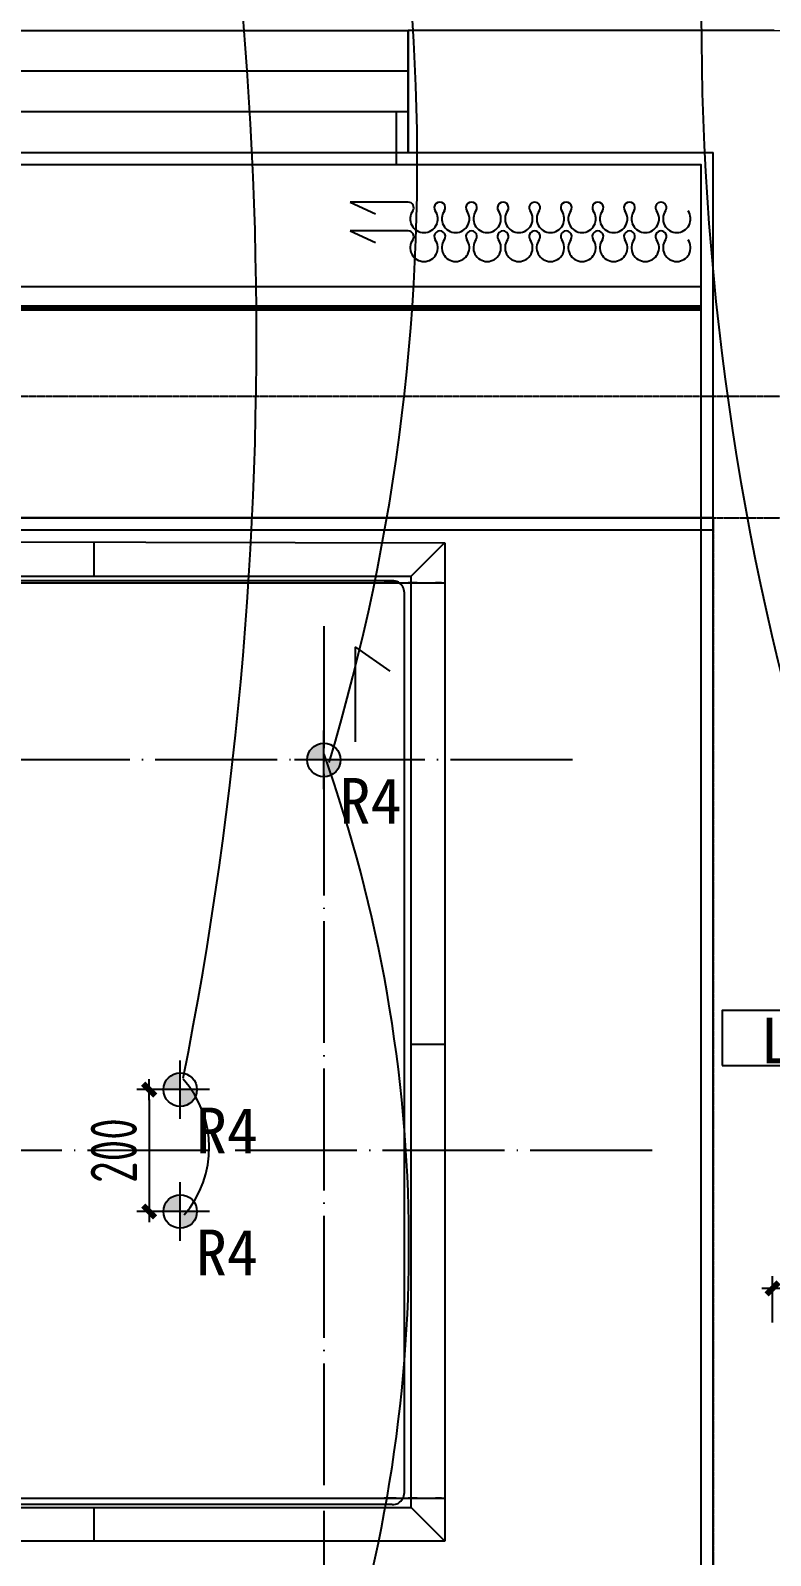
# Model space of a CAD drawing. Extents: x 11992 to 29481, y -6727 to 6811.
# Drawn here: x 16080 to 17294, y 1927 to 4431 of the extents above; entities that cross this region are included whole.
import ezdxf

# ---------------------------------------------------------------- set-up
doc = ezdxf.new("R2010")
doc.units = 0
doc.header["$MEASUREMENT"] = 0
doc.linetypes.add('DASHED', pattern=[19.05, 12.7, -6.35])
doc.linetypes.add('DOTE', pattern=[2.42, 2, -0.2, 0.02, -0.2])
doc.layers.get('0').update_dxf_attribs({"color": 8, "linetype": 'CONTINUOUS'})
doc.layers.get('Defpoints').update_dxf_attribs({"color": 8, "linetype": 'CONTINUOUS'})
for name, color, linetype in [('AD-玻璃幕墙、窗', 8, 'CONTINUOUS'), ('DQ-BEAM-DASH', 8, 'DASHED'), ('DS-DRAPERY', 8, 'CONTINUOUS'), ('FF-FINISH【完成面】', 8, 'CONTINUOUS'), ('RC-FIN', 8, 'CONTINUOUS'), ('WALL', 8, 'CONTINUOUS'), ('zoylight 2射灯', 1, 'CONTINUOUS'), ('zoylight 3编号', 7, 'CONTINUOUS'), ('zoylight 4标注', 9, 'CONTINUOUS'), ('zoylight 5回路', 4, 'CONTINUOUS')]:
    doc.layers.add(name, color=color, linetype=linetype)
doc.layers.add('J-金属幕墙', color=8, linetype='CONTINUOUS', lineweight=13)
doc.layers.add('zoylight 1灯带', color=1, linetype='CONTINUOUS', lineweight=30)
doc.styles.add('CCD-DIM', font='archs.shx', dxfattribs={"width": 0.8})
doc.styles.add('TFB MS 3mm at 1 to 25', font='arial.ttf', dxfattribs={"height": 75})
doc.styles.add('XZC', font='SIMPLEX.SHX', dxfattribs={"width": 0.7, "bigfont": 'hztxt.shx'})
doc.linetypes.add('LED_LINE', pattern='A,12.7,-5.08,["LED",XZC,S=2.54,R=0,X=-2.54,Y=-1.27],-6.35', length=24.13)
doc.dimstyles.new('zoylight_DIM_40', dxfattribs={"dimscale": 40, "dimtxt": 1.9, "dimasz": 0.4, "dimexe": 0.5, "dimexo": 0.5, "dimgap": 0.5, "dimtad": 1, "dimdec": 0, "dimrnd": 5, "dimzin": 12, "dimdsep": 46, "dimtxsty": 'CCD-DIM', "dimblk": 'CCD_Dimension_Tick', "dimcen": 0.125, "dimclrd": 44, "dimclre": 44, "dimclrt": 50, "dimadec": 0, "dimazin": 0, "dimtfac": 1, "dimtdec": 0, "dimtmove": 2, "dimatfit": 3, "dimldrblk": 'CCD_Leader_Dot', "dimfxl": 0, "dimtvp": 1, "dimtolj": 1, "dimtzin": 0, "dimarcsym": 0})

# ---------------------------------------------------------------- blocks, each defined once
blk = doc.blocks.new('$TCHSYS$WIN2D')
for p, q in [((-0.5, 0.5), (0.5, 0.5)), ((-0.5, 0.5), (-0.5, -0.5)), ((0.5, 0.5), (0.5, -0.5)), ((0.5, 0.1667), (-0.5, 0.1667)), ((0.5, -0.1667), (-0.5, -0.1667)), ((-0.5, -0.5), (0.5, -0.5))]:
    blk.add_line(p, q)
blk = doc.blocks.new('DRAPES2')
for p, q in [((0, 0), (82, 37.3)), ((186.3, 0), (0, 0))]:
    blk.add_line(p, q)
at = {"linetype": 'ByBlock', "extrusion": (0, 0, -1)}
for centre, major_axis, start_param, end_param in [((236.9, 53.6), (-31.3, 31.3), 4.8823, 7.06864), ((236.9, 53.6), (-31.3, 31.3), 0.785455, 2.971795), ((338.2, 53.5), (31.3, 31.3), 3.311504, 5.497844), ((338.2, 53.5), (-31.3, 31.3), 0.785455, 2.971795), ((439.4, 53.5), (-31.3, 31.3), 4.8823, 7.06864), ((439.4, 53.5), (-31.3, 31.3), 0.785455, 2.971795), ((540.7, 53.5), (31.3, 31.3), 3.311504, 5.497844), ((540.7, 53.5), (31.3, 31.3), -0.785341, 1.400999), ((641.9, 53.5), (-31.3, 31.3), 4.8823, 7.06864), ((641.9, 53.5), (-31.3, 31.3), 0.785455, 2.971795), ((743.2, 53.5), (31.3, 31.3), 3.311504, 5.497844), ((743.2, 53.5), (-31.3, 31.3), 0.785455, 2.971795), ((844.4, 53.5), (-31.3, 31.3), 4.8823, 7.06864), ((844.4, 53.5), (-31.3, 31.3), 0.785455, 2.971795), ((945.7, 53.5), (31.3, 31.3), 3.311504, 5.497844), ((945.7, 53.5), (31.3, 31.3), -0.785341, 1.400999), ((186.3, 17.8), (-12.6, 12.6), 1.740708, 3.927048), ((287.6, 17.7), (-12.6, 12.6), 1.740708, 6.113388), ((388.8, 17.7), (-12.6, 12.6), 1.740708, 6.113388), ((490.1, 17.7), (12.6, 12.6), 0.169911, 4.542591), ((591.3, 17.7), (12.6, 12.6), 2.356251, 4.542591), ((591.3, 17.7), (-12.6, 12.6), 1.740708, 3.927048), ((692.6, 17.7), (-12.6, 12.6), 1.740708, 6.113388), ((793.8, 17.7), (-12.6, 12.6), 1.740708, 6.113388), ((895.1, 17.7), (12.6, 12.6), 0.169911, 4.542591), ((996.3, 17.7), (12.6, 12.6), 2.356251, 4.542591)]:
    blk.add_ellipse(centre, major_axis=major_axis, ratio=1, start_param=start_param, end_param=end_param, dxfattribs=at)
at = {"extrusion": (0, 0, -1)}
for centre, major_axis, start_param, end_param in [((1046.7, 53.5), (-31.3, 31.3), 4.8823, 7.06864), ((1046.7, 53.5), (-31.3, 31.3), 0.785455, 2.971795), ((996.1, 17.7), (-12.6, 12.6), 1.740708, 3.927048)]:
    blk.add_ellipse(centre, major_axis=major_axis, ratio=1, start_param=start_param, end_param=end_param, dxfattribs=at)
blk = doc.blocks.new('20170817.13012539')
for p, q in [((-62.6, 486), (-62.6, 605.2)), ((-62.6, 605.2), (-38.7, 552.8))]:
    blk.add_line(p, q)
at = {"linetype": 'ByBlock', "extrusion": (0, 0, -1)}
for centre, major_axis, start_param, end_param in [((-51.2, 486), (8.03, 8.03), 1.740708, 3.927048), ((-28.3, 453.6), (20, 20), 4.8823, 7.06864), ((-28.3, 453.6), (20, 20), 0.785455, 2.971795), ((-51.2, 421.2), (8.03, 8.03), 1.740708, 6.113388), ((-28.3, 388.8), (20, -20), 3.311504, 5.497844), ((-28.3, 388.8), (20, 20), 0.785455, 2.971795), ((-51.2, 356.4), (8.03, 8.03), 1.740708, 6.113388), ((-28.3, 324), (20, 20), 4.8823, 7.06864), ((-28.3, 324), (20, 20), 0.785455, 2.971795), ((-51.2, 291.6), (8.03, -8.03), 0.169911, 4.542591), ((-28.3, 259.2), (20, -20), 3.311504, 5.497844), ((-28.3, 259.2), (20, -20), -0.785341, 1.400999), ((-51.2, 226.8), (8.03, -8.03), 2.356251, 4.542591), ((-51.2, 226.8), (8.03, 8.03), 1.740708, 3.927048), ((-28.3, 194.4), (20, 20), 4.8823, 7.06864), ((-28.3, 194.4), (20, 20), 0.785455, 2.971795), ((-51.2, 162), (8.03, 8.03), 1.740708, 6.113388), ((-28.3, 129.6), (20, -20), 3.311504, 5.497844), ((-28.3, 129.6), (20, 20), 0.785455, 2.971795), ((-51.2, 97.2), (8.03, 8.03), 1.740708, 6.113388), ((-28.3, 64.8), (20, 20), 4.8823, 7.06864), ((-28.3, 64.8), (20, 20), 0.785455, 2.971795), ((-51.2, 32.4), (8.03, -8.03), 0.169911, 4.542591), ((-28.3, 0), (20, -20), 3.311504, 5.497844), ((-51.2, -32.4), (8.03, -8.03), 2.356251, 4.542591), ((-28.3, 0), (20, -20), -0.785341, 1.400999)]:
    blk.add_ellipse(centre, major_axis=major_axis, ratio=1, start_param=start_param, end_param=end_param, dxfattribs=at)
at = {"extrusion": (0, 0, -1)}
for centre, major_axis, start_param, end_param in [((-51.2, -32.2), (8.03, 8.03), 1.740708, 3.927048), ((-28.3, -64.6), (20, 20), 4.8823, 7.06864), ((-28.3, -64.6), (20, 20), 0.785455, 2.971795)]:
    blk.add_ellipse(centre, major_axis=major_axis, ratio=1, start_param=start_param, end_param=end_param, dxfattribs=at)
blk = doc.blocks.new('MB-B')
at = {"layer": 'DQ-BEAM-DASH', "ltscale": 0.01}
for p, q in [((-15700, 8200), (-11400, 8200)), ((-15700, 8000), (-11400, 8000)), ((-12900, 8000), (-12900, 5000))]:
    blk.add_line(p, q, dxfattribs=at)
blk = doc.blocks.new('CCD_Dimension_Tick')
at = {"color": 0, "linetype": 'ByBlock'}
for p, q in [((-1.09, 0), (0, 0)), ((0, 0), (1.09, 0))]:
    blk.add_line(p, q, dxfattribs=at)
at = {"color": 0, "linetype": 'Continuous', "const_width": 0.608}
blk.add_lwpolyline([(-0.61, -0.61), (0.61, 0.61)], dxfattribs=at)
blk = doc.blocks.new('*D89')
at = {"layer": 'Defpoints', "color": 0, "linetype": 'Continuous'}
for p in [(17297, 2365.5), (17297, 2289.6, -312), (18199.8, 2289.6, -312)]:
    blk.add_point(p, dxfattribs=at)
at = {"layer": 'zoylight 4标注', "color": 44, "linetype": 'Continuous', "lineweight": -2}
blk.add_line((17297, 2309.6), (17297, 2385.5), dxfattribs=at)
at = {"layer": 'zoylight 4标注', "color": 44, "lineweight": -2}
for p, q in [((18199.8, 2309.6), (18199.8, 2385.5)), ((18183.8, 2365.5), (17313, 2365.5))]:
    blk.add_line(p, q, dxfattribs=at)
at = {"layer": 'zoylight 4标注', "color": 44, "linetype": 'Continuous', "lineweight": -2, "xscale": 16, "yscale": 16, "zscale": 16, "rotation": 180}
blk.add_blockref('CCD_Dimension_Tick', (17297, 2365.5), dxfattribs=at)
at = {"layer": 'zoylight 4标注', "color": 44, "linetype": 'Continuous', "lineweight": -2, "xscale": 16, "yscale": 16, "zscale": 16}
blk.add_blockref('CCD_Dimension_Tick', (18199.8, 2365.5), dxfattribs=at)
at = {"layer": 'zoylight 4标注', "color": 50, "linetype": 'Continuous', "insert": (17748.4, 2423.5), "char_height": 76, "attachment_point": 5, "style": 'CCD-DIM'}
blk.add_mtext('\\A1;905', dxfattribs=at)
blk = doc.blocks.new('CCD_Leader_Dot')
at = {"color": 0, "linetype": 'ByBlock'}
blk.add_line((-5, 0), (-10, 0), dxfattribs=at)
at = {"color": 0, "linetype": 'ByBlock', "const_width": 5}
blk.add_lwpolyline([(-2.5, 0, 1), (2.5, 0, 1)], format="xyb", close=True, dxfattribs=at)
blk = doc.blocks.new('嵌入式射灯55')
at = {"layer": 'zoylight 2射灯'}
h = blk.add_hatch(color=256, dxfattribs=at)
h.dxf.hatch_style = 1
h.paths.add_polyline_path([(0, 0), (0, 27.5, 0.41421356), (-27.5, 0)])
h.paths.add_polyline_path([(0, -27.5, 0.41421356), (27.5, 0), (0, 0)])
for p, q in [((0, -48.125), (0, 48.125)), ((48.125, 0), (-48.125, 0))]:
    blk.add_line(p, q, dxfattribs=at)
blk.add_circle((0, 0), 27.5, dxfattribs=at)
blk = doc.blocks.new('*D94')
at = {"layer": 'Defpoints', "color": 0}
for p in [(16325.6, 2691.7), (16274.7, 2491.7), (16325.6, 2491.7)]:
    blk.add_point(p, dxfattribs=at)
at = {"layer": 'zoylight 4标注', "color": 44, "lineweight": -2}
for p, q in [((16305.6, 2691.7), (16254.7, 2691.7)), ((16274.7, 2675.7), (16274.7, 2507.7)), ((16305.6, 2491.7), (16254.7, 2491.7))]:
    blk.add_line(p, q, dxfattribs=at)
at = {"layer": 'zoylight 4标注', "color": 44, "lineweight": -2, "xscale": 16, "yscale": 16, "zscale": 16}
for p, rotation in [((16274.7, 2691.7), 90), ((16274.7, 2491.7), 270)]:
    blk.add_blockref('CCD_Dimension_Tick', p, dxfattribs=dict(at, rotation=rotation))
at = {"layer": 'zoylight 4标注', "color": 50, "insert": (16216.7, 2591.7), "char_height": 76, "attachment_point": 5, "rotation": 90, "style": 'CCD-DIM'}
blk.add_mtext('\\A1;200', dxfattribs=at)
blk = doc.blocks.new('dfddd')
for p, q in [((0, 90.5), (0, 0)), ((0, 45.2), (380.2, 45.2))]:
    blk.add_line(p, q)
blk.add_lwpolyline([(-233.3, 0), (380.2, 0), (380.2, 90.5), (-233.3, 90.5)], close=True)

msp = doc.modelspace()

# ---------------------------------------------------------------- linework, layer by layer
for p, q in [((17199.6, 3630.6, -40.4), (14399.6, 3630.6, -40.4)), ((14399.6, 3630.6, 379.6), (17199.6, 3630.6, 379.6)), ((14399.6, 3630.6, -2440.4), (17199.6, 3630.6, -2440.4)), ((14399.6, 3630.6, -1960.4), (17199.6, 3630.6, -1960.4)), ((17199.6, 3630.6, -2490.4), (14399.6, 3630.6, -2490.4)), ((17199.6, 3630.6, -40.4), (17199.6, 3630.6, 379.6)), ((17199.6, 630.6, -2440.4), (17199.6, 3630.6, -2440.4)), ((17199.6, 3630.6, -1960.4), (17199.6, 3610.6, -1960.4)), ((17199.6, 3630.6, -2490.4), (17199.6, 3630.6, -1960.4)), ((14399.6, 3610.6, -1960.4), (17199.6, 3610.6, -1960.4)), ((14399.6, 3610.6, -1940.4), (17199.6, 3610.6, -1940.4)), ((17199.6, 3610.6, -1940.4), (17199.6, 3610.6, -1960.4)), ((14621.5, 3593.8, -2140.4), (16759.4, 3589.6, -2140.4)), ((16184.5, 3534.6, -2140.4), (16184.5, 3590.9, -2140.4)), ((16704.4, 3534.8, -2140.4), (16759.4, 3589.8, -2140.4)), ((16759.4, 3589.6, -2140.4), (16759.4, 1950.6, -2140.4)), ((14705, 3534.6, -2140.4), (16704.4, 3534.8, -2140.4)), ((16704.6, 2005.5, -2140.4), (16704.4, 3534.8, -2140.4)), ((14449.8, 3523.5, -2260.3), (16699.2, 3523.5, -2260.3)), ((14562.1, 3523.5, -2140.3), (16693.8, 3523.5, -2140.3)), ((14663.6, 3523.5, -2171.5), (16660, 3523.5, -2171.5)), ((16675.8, 3527.1, -2140.4), (14705, 3527.1, -2140.4)), ((14768.1, 3523.5, -1959.6), (16660, 3523.5, -1959.6)), ((16662.7, 3523.5, -1959.8), (16660, 3523.5, -1959.6)), ((16660, 3523.5, -2171.5), (16662.7, 3523.5, -2171.3)), ((16665.3, 3523.5, -1960.3), (16662.7, 3523.5, -1959.8)), ((16662.7, 3523.5, -2171.3), (16665.3, 3523.5, -2170.8)), ((16667.8, 3523.5, -1961.2), (16665.3, 3523.5, -1960.3)), ((16665.3, 3523.5, -2170.8), (16667.8, 3523.5, -2169.9)), ((16670.1, 3523.5, -1962.3), (16667.8, 3523.5, -1961.2)), ((16667.8, 3523.5, -2169.9), (16670.1, 3523.5, -2168.7)), ((16672.2, 3523.5, -1963.8), (16670.1, 3523.5, -1962.3)), ((16670.1, 3523.5, -2168.7), (16672.2, 3523.5, -2167.3)), ((16674.1, 3523.5, -1965.5), (16672.2, 3523.5, -1963.8)), ((16672.2, 3523.5, -2167.3), (16674.1, 3523.5, -2165.6)), ((16676, 3527.1, -2140.4), (16673.3, 3527.3, -2140.4)), ((16675.8, 3523.5, -1967.4), (16674.1, 3523.5, -1965.5)), ((16674.1, 3523.5, -2165.6), (16675.8, 3523.5, -2163.7)), ((16677.3, 3523.5, -1969.5), (16675.8, 3523.5, -1967.4)), ((16675.8, 3523.5, -2163.7), (16677.2, 3523.5, -2161.6)), ((16678.6, 3526.6, -2140.4), (16676, 3527.1, -2140.4)), ((16677.2, 3523.5, -2161.6), (16678.4, 3523.5, -2159.3)), ((16678.4, 3523.5, -1971.8), (16677.3, 3523.5, -1969.5)), ((16679.3, 3523.5, -1974.3), (16678.4, 3523.5, -1971.8)), ((16678.4, 3523.5, -2159.3), (16679.3, 3523.5, -2156.8)), ((16681, 3525.7, -2140.4), (16678.6, 3526.6, -2140.4)), ((16679.8, 3523.5, -1976.9), (16679.3, 3523.5, -1974.3)), ((16679.3, 3523.5, -2156.8), (16679.8, 3523.5, -2154.2)), ((16680, 3523.5, -1979.6), (16679.8, 3523.5, -1976.9)), ((16679.8, 3523.5, -2154.2), (16680, 3523.5, -2151.5)), ((16680, 3523.5, -2140.3), (16680, 3523.5, -1979.6)), ((16680, 3523.5, -2151.5), (16680, 3523.5, -2141.4)), ((16680, 3523.5, -2116), (16680, 3523.5, -1979.6)), ((16683.4, 3524.6, -2140.4), (16681, 3525.7, -2140.4)), ((16685.5, 3523.1, -2140.4), (16683.4, 3524.6, -2140.4)), ((16687.4, 3521.4, -2140.4), (16685.5, 3523.1, -2140.4)), ((16689.1, 3519.5, -2140.4), (16687.4, 3521.4, -2140.4)), ((16690.5, 3517.4, -2140.4), (16689.1, 3519.5, -2140.4)), ((16691.7, 3515.1, -2140.4), (16690.5, 3517.4, -2140.4)), ((16692.5, 3512.6, -2140.4), (16691.7, 3515.1, -2140.4)), ((16693.1, 3510, -2140.4), (16692.5, 3512.6, -2140.4)), ((16693.3, 3507.3, -2140.4), (16693.1, 3510, -2140.4)), ((16693.3, 2667.2, -2140.4), (16693.3, 3507.3, -2140.4)), ((16693.8, 3523.5, -2140.3), (16744.2, 3523.5, -2140.3)), ((16699.4, 3523.5, -2198), (16699.2, 3523.5, -2200)), ((16699.2, 3523.5, -2437.3), (16699.2, 3523.5, -2437.3)), ((16699.2, 3523.5, -2437.3), (16699.2, 3523.5, -2437.3)), ((16699.2, 3523.5, -2437.3), (16699.2, 3523.5, -2437.3)), ((16699.2, 3523.5, -2437.3), (16699.2, 3523.5, -2437.3)), ((16699.2, 3523.5, -2437.3), (16699.2, 3523.5, -2437.3)), ((16699.2, 3523.5, -2437.3), (16699.2, 3523.5, -2437.3)), ((16699.2, 3523.5, -2437.3), (16699.2, 3523.5, -2437.3)), ((16699.2, 3523.5, -2437.3), (16699.2, 3523.5, -2437.3)), ((16699.2, 3523.5, -2437.3), (16699.2, 3523.5, -2437.3)), ((16699.2, 3523.5, -2437.3), (16699.2, 3523.5, -2437.3)), ((16699.2, 3523.5, -2437.3), (16699.2, 3523.5, -2437.3)), ((16699.2, 3523.5, -2437.3), (16699.2, 3523.5, -2437.3)), ((16699.2, 3523.5, -2439.9), (16699.2, 3523.5, -2439.9)), ((16699.2, 3523.5, -2439.9), (16699.2, 3523.5, -2439.9)), ((16699.2, 3523.5, -2439.9), (16699.2, 3523.5, -2439.9)), ((16699.2, 3523.5, -2439.9), (16699.2, 3523.5, -2439.9)), ((16699.2, 3523.5, -2439.9), (16699.2, 3523.5, -2439.9)), ((16699.2, 3523.5, -2439.9), (16699.2, 3523.5, -2439.9)), ((16699.2, 3523.5, -2439.9), (16699.2, 3523.5, -2439.9)), ((16699.2, 3523.5, -2439.9), (16699.2, 3523.5, -2439.9)), ((16699.2, 3523.5, -2439.9), (16699.2, 3523.5, -2439.9)), ((16699.2, 3523.5, -2439.9), (16699.2, 3523.5, -2439.9)), ((16699.2, 3523.5, -2439.9), (16699.2, 3523.5, -2439.9)), ((16699.2, 3523.5, -2439.9), (16699.2, 3523.5, -2439.9)), ((16699.2, 3523.5, -2436.7), (16699.2, 3523.5, -2436.8)), ((16699.2, 3523.5, -2436.8), (16699.2, 3523.5, -2436.8)), ((16699.2, 3523.5, -2436.8), (16699.2, 3523.5, -2436.8)), ((16699.2, 3523.5, -2436.8), (16699.3, 3523.5, -2436.8)), ((16699.3, 3523.5, -2437.2), (16699.2, 3523.5, -2437.2)), ((16699.2, 3523.5, -2437.2), (16699.2, 3523.5, -2437.2)), ((16699.2, 3523.5, -2437.2), (16699.2, 3523.5, -2437.3)), ((16699.2, 3523.5, -2439.9), (16699.2, 3523.5, -2440)), ((16699.2, 3523.5, -2440), (16699.2, 3523.5, -2440)), ((16699.2, 3523.5, -2440), (16699.3, 3523.5, -2440)), ((16699.2, 3523.5, -2200), (16699.2, 3523.5, -2439.9)), ((16699.2, 3523.5, -2439.9), (16759.2, 3523.5, -2440.1)), ((16699.2, 3523.5, -2439.9), (16699.2, 3523.5, -2437.3)), ((16699.2, 3523.5, -2265.6), (16759.4, 3523.5, -2265.6)), ((16699.3, 3523.5, -2436.8), (16699.3, 3523.5, -2436.9)), ((16699.3, 3523.5, -2436.9), (16699.3, 3523.5, -2436.9)), ((16699.3, 3523.5, -2436.9), (16699.3, 3523.5, -2436.9)), ((16699.3, 3523.5, -2436.9), (16699.3, 3523.5, -2436.9)), ((16699.3, 3523.5, -2436.9), (16699.4, 3523.5, -2436.9)), ((16699.4, 3523.5, -2437.1), (16699.3, 3523.5, -2437.1)), ((16699.3, 3523.5, -2437.1), (16699.3, 3523.5, -2437.1)), ((16699.3, 3523.5, -2437.1), (16699.3, 3523.5, -2437.1)), ((16699.3, 3523.5, -2437.1), (16699.3, 3523.5, -2437.2)), ((16699.3, 3523.5, -2437.2), (16699.3, 3523.5, -2437.2)), ((16699.3, 3523.5, -2437.2), (16699.3, 3523.5, -2437.2)), ((16699.3, 3523.5, -2437.2), (16699.3, 3523.5, -2437.2)), ((16699.3, 3523.5, -2440), (16699.3, 3523.5, -2440)), ((16699.3, 3523.5, -2440), (16699.3, 3523.5, -2440)), ((16699.3, 3523.5, -2440), (16699.3, 3523.5, -2440)), ((16699.3, 3523.5, -2440), (16699.3, 3523.5, -2440.1)), ((16699.3, 3523.5, -2440.1), (16699.3, 3523.5, -2440.1)), ((16699.3, 3523.5, -2440.1), (16699.3, 3523.5, -2440.1)), ((16699.3, 3523.5, -2440.1), (16699.4, 3523.5, -2440.1)), ((16699.8, 3523.5, -2196), (16699.4, 3523.5, -2198)), ((16699.4, 3523.5, -2437.1), (16699.4, 3523.5, -2437.1)), ((16699.4, 3523.5, -2437.1), (16699.4, 3523.5, -2437.1)), ((16699.4, 3523.5, -2437.1), (16699.4, 3523.5, -2437.1)), ((16699.4, 3523.5, -2437.1), (16699.4, 3523.5, -2437.1)), ((16699.4, 3523.5, -2437.1), (16699.4, 3523.5, -2437.1)), ((16699.4, 3523.5, -2437.1), (16699.4, 3523.5, -2437.1)), ((16699.4, 3523.5, -2437.1), (16699.4, 3523.5, -2437.1)), ((16699.4, 3523.5, -2437.1), (16699.4, 3523.5, -2437.1)), ((16699.4, 3523.5, -2437.1), (16699.4, 3523.5, -2437.1)), ((16699.4, 3523.5, -2437.1), (16699.4, 3523.5, -2437.1)), ((16699.4, 3523.5, -2437.1), (16699.4, 3523.5, -2437.1)), ((16699.4, 3523.5, -2437.1), (16699.4, 3523.5, -2437.1)), ((16699.4, 3523.5, -2440.1), (16699.4, 3523.5, -2440.1)), ((16699.4, 3523.5, -2440.1), (16699.4, 3523.5, -2440.1)), ((16699.4, 3523.5, -2440.1), (16699.4, 3523.5, -2440.1)), ((16699.4, 3523.5, -2440.1), (16699.4, 3523.5, -2440.1)), ((16699.4, 3523.5, -2440.1), (16699.4, 3523.5, -2440.1)), ((16699.4, 3523.5, -2440.1), (16699.4, 3523.5, -2440.1)), ((16699.4, 3523.5, -2440.1), (16699.4, 3523.5, -2440.1)), ((16699.4, 3523.5, -2440.1), (16699.4, 3523.5, -2440.1)), ((16699.4, 3523.5, -2440.1), (16699.4, 3523.5, -2440.1)), ((16699.4, 3523.5, -2440.1), (16699.4, 3523.5, -2440.1)), ((16699.4, 3523.5, -2440.1), (16699.4, 3523.5, -2440.1)), ((16699.4, 3523.5, -2440.1), (16699.4, 3523.5, -2440.1)), ((16699.4, 3523.5, -2436.9), (16699.4, 3523.5, -2436.9)), ((16699.4, 3523.5, -2436.9), (16699.4, 3523.5, -2436.9)), ((16699.4, 3523.5, -2436.9), (16699.4, 3523.5, -2436.9)), ((16699.4, 3523.5, -2437.1), (16699.4, 3523.5, -2437.1)), ((16699.4, 3523.5, -2437.1), (16699.4, 3523.5, -2437.1)), ((16699.4, 3523.5, -2440.1), (16699.4, 3523.5, -2440.1)), ((16699.4, 3523.5, -2440.1), (16699.4, 3523.5, -2440.1)), ((16699.4, 3523.5, -2436.9), (16759.2, 3523.5, -2436.9)), ((16699.4, 3523.5, -2437.1), (16755.5, 3523.5, -2437.1)), ((16700.4, 3523.5, -2194.2), (16699.8, 3523.5, -2196)), ((16701.3, 3523.5, -2192.5), (16700.4, 3523.5, -2194.2)), ((16702.4, 3523.5, -2190.9), (16701.3, 3523.5, -2192.5)), ((16703.6, 3523.5, -2189.4), (16702.4, 3523.5, -2190.9)), ((16705.1, 3523.5, -2188.2), (16703.6, 3523.5, -2189.4)), ((16706.7, 3523.5, -2187.1), (16705.1, 3523.5, -2188.2)), ((16708.4, 3523.5, -2186.2), (16706.7, 3523.5, -2187.1)), ((16710.2, 3523.5, -2185.6), (16708.4, 3523.5, -2186.2)), ((16712.2, 3523.5, -2185.2), (16710.2, 3523.5, -2185.6)), ((16714.2, 3523.5, -2185), (16712.2, 3523.5, -2185.2)), ((16714.2, 3523.5, -2185), (16759.2, 3523.5, -2185)), ((16714.2, 3523.5, -2185), (16755.6, 3523.5, -2185)), ((16740.6, 3523.5, -2440.1), (16755.5, 3523.5, -2440.1)), ((16745.6, 3523.5, -2140.4), (16744.2, 3523.5, -2140.3)), ((16746.9, 3523.5, -2140.7), (16745.6, 3523.5, -2140.4)), ((16748.1, 3523.5, -2141.1), (16746.9, 3523.5, -2140.7)), ((16749.2, 3523.5, -2141.7), (16748.1, 3523.5, -2141.1)), ((16750.3, 3523.5, -2142.4), (16749.2, 3523.5, -2141.7)), ((16751.3, 3523.5, -2143.3), (16750.3, 3523.5, -2142.4)), ((16752.1, 3523.5, -2144.2), (16751.3, 3523.5, -2143.3)), ((16752.8, 3523.5, -2145.3), (16752.1, 3523.5, -2144.2)), ((16753.4, 3523.5, -2146.4), (16752.8, 3523.5, -2145.3)), ((16753.8, 3523.5, -2147.7), (16753.4, 3523.5, -2146.4)), ((16754.1, 3523.5, -2149), (16753.8, 3523.5, -2147.7)), ((16754.2, 3523.5, -2150.3), (16754.1, 3523.5, -2149)), ((16754.2, 3523.5, -2150.3), (16754.2, 3523.5, -2185)), ((16755.5, 3523.5, -2440.1), (16759.2, 3523.5, -2440.1)), ((16755.5, 3523.5, -2437.1), (16759.2, 3523.5, -2437.1)), ((16759.3, 3523.5, -2437.1), (16759.2, 3523.5, -2437.1)), ((16759.2, 3523.5, -2440.1), (16759.3, 3523.5, -2440.1)), ((16759.2, 3523.5, -2436.9), (16759.3, 3523.5, -2436.9)), ((16759.3, 3523.5, -2185), (16759.2, 3523.5, -2185)), ((16759.2, 3523.5, -2440.1), (16759.4, 3523.5, -2185.2)), ((16759.4, 3523.5, -2437.1), (16759.3, 3523.5, -2437.1)), ((16759.3, 3523.5, -2437.1), (16759.3, 3523.5, -2437.1)), ((16759.3, 3523.5, -2437.1), (16759.3, 3523.5, -2437.1)), ((16759.3, 3523.5, -2437.1), (16759.3, 3523.5, -2437.1)), ((16759.3, 3523.5, -2440.1), (16759.3, 3523.5, -2440.1)), ((16759.3, 3523.5, -2440.1), (16759.3, 3523.5, -2440.1)), ((16759.3, 3523.5, -2440.1), (16759.3, 3523.5, -2440.1)), ((16759.3, 3523.5, -2440.1), (16759.4, 3523.5, -2440.1)), ((16759.3, 3523.5, -2436.9), (16759.3, 3523.5, -2436.9)), ((16759.3, 3523.5, -2436.9), (16759.3, 3523.5, -2436.9)), ((16759.3, 3523.5, -2436.9), (16759.3, 3523.5, -2436.9)), ((16759.3, 3523.5, -2436.9), (16759.4, 3523.5, -2436.9)), ((16759.4, 3523.5, -2185.1), (16759.3, 3523.5, -2185.1)), ((16759.3, 3523.5, -2185.1), (16759.3, 3523.5, -2185)), ((16759.3, 3523.5, -2185), (16759.3, 3523.5, -2185)), ((16759.3, 3523.5, -2185), (16759.3, 3523.5, -2185)), ((16759.4, 3523.5, -2437.3), (16759.4, 3523.5, -2437.3)), ((16759.4, 3523.5, -2437.3), (16759.4, 3523.5, -2437.2)), ((16759.4, 3523.5, -2437.2), (16759.4, 3523.5, -2437.2)), ((16759.4, 3523.5, -2437.2), (16759.4, 3523.5, -2437.2)), ((16759.4, 3523.5, -2437.2), (16759.4, 3523.5, -2437.2)), ((16759.4, 3523.5, -2437.2), (16759.4, 3523.5, -2437.2)), ((16759.4, 3523.5, -2437.2), (16759.4, 3523.5, -2437.1)), ((16759.4, 3523.5, -2440.1), (16759.4, 3523.5, -2440)), ((16759.4, 3523.5, -2440), (16759.4, 3523.5, -2440)), ((16759.4, 3523.5, -2440), (16759.4, 3523.5, -2440)), ((16759.4, 3523.5, -2440), (16759.4, 3523.5, -2440)), ((16759.4, 3523.5, -2440), (16759.4, 3523.5, -2439.9)), ((16759.4, 3523.5, -2439.9), (16759.4, 3523.5, -2439.9)), ((16759.4, 3523.5, -2439.9), (16759.4, 3523.5, -2439.9)), ((16759.4, 3523.5, -2436.9), (16759.4, 3523.5, -2436.9)), ((16759.4, 3523.5, -2436.9), (16759.4, 3523.5, -2436.9)), ((16759.4, 3523.5, -2436.9), (16759.4, 3523.5, -2436.8)), ((16759.4, 3523.5, -2436.8), (16759.4, 3523.5, -2436.8)), ((16759.4, 3523.5, -2436.8), (16759.4, 3523.5, -2436.8)), ((16759.4, 3523.5, -2436.8), (16759.4, 3523.5, -2436.8)), ((16759.4, 3523.5, -2436.8), (16759.4, 3523.5, -2436.7)), ((16759.4, 3523.5, -2185.2), (16759.4, 3523.5, -2185.2)), ((16759.4, 3523.5, -2185.2), (16759.4, 3523.5, -2185.2)), ((16759.4, 3523.5, -2185.2), (16759.4, 3523.5, -2185.2)), ((16759.4, 3523.5, -2185.2), (16759.4, 3523.5, -2185.1)), ((16759.4, 3523.5, -2185.1), (16759.4, 3523.5, -2185.1)), ((16759.4, 3523.5, -2185.1), (16759.4, 3523.5, -2185.1)), ((16759.4, 3523.5, -2185.1), (16759.4, 3523.5, -2185.1)), ((16759.4, 3523.5, -2439.9), (16759.4, 3523.5, -2437.3)), ((16759.4, 3523.5, -2185.2), (16759.4, 3523.5, -2440.3)), ((16693.3, 2030.4, -2140.4), (16693.3, 2767.2, -2140.4)), ((16759.4, 2765.9, -2140.4), (16704.4, 2765.9, -2140.4)), ((16693.1, 2027.7, -2140.4), (16693.3, 2030.4, -2140.4)), ((14449.8, 2020.8, -2260.3), (16699.2, 2020.8, -2260.3)), ((14562.1, 2020.8, -2140.3), (16693.8, 2020.8, -2140.3)), ((14663.6, 2020.8, -2171.5), (16660, 2020.8, -2171.5)), ((16673.3, 2010.4, -2140.4), (14705, 2010.4, -2140.4)), ((14705, 2005.5, -2140.4), (16704.6, 2005.5, -2140.4)), ((14768.1, 2020.8, -1959.6), (16660, 2020.8, -1959.6)), ((16184.5, 1950.5, -2140.4), (16184.5, 2005.5, -2140.4)), ((16662.7, 2020.8, -1959.8), (16660, 2020.8, -1959.6)), ((16660, 2020.8, -2171.5), (16662.7, 2020.8, -2171.3)), ((16665.3, 2020.8, -1960.3), (16662.7, 2020.8, -1959.8)), ((16662.7, 2020.8, -2171.3), (16665.3, 2020.8, -2170.8)), ((16667.8, 2020.8, -1961.2), (16665.3, 2020.8, -1960.3)), ((16665.3, 2020.8, -2170.8), (16667.8, 2020.8, -2169.9)), ((16670.1, 2020.8, -1962.3), (16667.8, 2020.8, -1961.2)), ((16667.8, 2020.8, -2169.9), (16670.1, 2020.8, -2168.7)), ((16672.2, 2020.8, -1963.8), (16670.1, 2020.8, -1962.3)), ((16670.1, 2020.8, -2168.7), (16672.2, 2020.8, -2167.3)), ((16674.1, 2020.8, -1965.5), (16672.2, 2020.8, -1963.8)), ((16672.2, 2020.8, -2167.3), (16674.1, 2020.8, -2165.6)), ((16673.3, 2010.4, -2140.4), (16676, 2010.6, -2140.4)), ((16675.8, 2020.8, -1967.4), (16674.1, 2020.8, -1965.5)), ((16674.1, 2020.8, -2165.6), (16675.8, 2020.8, -2163.7)), ((16677.3, 2020.8, -1969.5), (16675.8, 2020.8, -1967.4)), ((16675.8, 2020.8, -2163.7), (16677.2, 2020.8, -2161.6)), ((16676, 2010.6, -2140.4), (16678.6, 2011.1, -2140.4)), ((16677.2, 2020.8, -2161.6), (16678.4, 2020.8, -2159.3)), ((16678.4, 2020.8, -1971.8), (16677.3, 2020.8, -1969.5)), ((16679.3, 2020.8, -1974.3), (16678.4, 2020.8, -1971.8)), ((16678.4, 2020.8, -2159.3), (16679.3, 2020.8, -2156.8)), ((16678.6, 2011.1, -2140.4), (16681, 2012, -2140.4)), ((16679.8, 2020.8, -1976.9), (16679.3, 2020.8, -1974.3)), ((16679.3, 2020.8, -2156.8), (16679.8, 2020.8, -2154.2)), ((16680, 2020.8, -1979.6), (16679.8, 2020.8, -1976.9)), ((16679.8, 2020.8, -2154.2), (16680, 2020.8, -2151.5)), ((16680, 2020.8, -2140.3), (16680, 2020.8, -1979.6)), ((16680, 2020.8, -2151.5), (16680, 2020.8, -2141.4)), ((16680, 2020.8, -2116), (16680, 2020.8, -1979.6)), ((16681, 2012, -2140.4), (16683.4, 2013.1, -2140.4)), ((16683.4, 2013.1, -2140.4), (16685.5, 2014.6, -2140.4)), ((16685.5, 2014.6, -2140.4), (16687.4, 2016.3, -2140.4)), ((16687.4, 2016.3, -2140.4), (16689.1, 2018.2, -2140.4)), ((16689.1, 2018.2, -2140.4), (16690.5, 2020.3, -2140.4)), ((16690.5, 2020.3, -2140.4), (16691.7, 2022.6, -2140.4)), ((16691.7, 2022.6, -2140.4), (16692.5, 2025.1, -2140.4)), ((16692.5, 2025.1, -2140.4), (16693.1, 2027.7, -2140.4)), ((16693.8, 2020.8, -2140.3), (16744.2, 2020.8, -2140.3)), ((16699.4, 2020.8, -2198), (16699.2, 2020.8, -2200)), ((16699.2, 2020.8, -2437.3), (16699.2, 2020.8, -2437.3)), ((16699.2, 2020.8, -2437.3), (16699.2, 2020.8, -2437.3)), ((16699.2, 2020.8, -2437.3), (16699.2, 2020.8, -2437.3)), ((16699.2, 2020.8, -2437.3), (16699.2, 2020.8, -2437.3)), ((16699.2, 2020.8, -2437.3), (16699.2, 2020.8, -2437.3)), ((16699.2, 2020.8, -2437.3), (16699.2, 2020.8, -2437.3)), ((16699.2, 2020.8, -2437.3), (16699.2, 2020.8, -2437.3)), ((16699.2, 2020.8, -2437.3), (16699.2, 2020.8, -2437.3)), ((16699.2, 2020.8, -2437.3), (16699.2, 2020.8, -2437.3)), ((16699.2, 2020.8, -2437.3), (16699.2, 2020.8, -2437.3)), ((16699.2, 2020.8, -2437.3), (16699.2, 2020.8, -2437.3)), ((16699.2, 2020.8, -2437.3), (16699.2, 2020.8, -2437.3)), ((16699.2, 2020.8, -2439.9), (16699.2, 2020.8, -2439.9)), ((16699.2, 2020.8, -2439.9), (16699.2, 2020.8, -2439.9)), ((16699.2, 2020.8, -2439.9), (16699.2, 2020.8, -2439.9)), ((16699.2, 2020.8, -2439.9), (16699.2, 2020.8, -2439.9)), ((16699.2, 2020.8, -2439.9), (16699.2, 2020.8, -2439.9)), ((16699.2, 2020.8, -2439.9), (16699.2, 2020.8, -2439.9)), ((16699.2, 2020.8, -2439.9), (16699.2, 2020.8, -2439.9)), ((16699.2, 2020.8, -2439.9), (16699.2, 2020.8, -2439.9)), ((16699.2, 2020.8, -2439.9), (16699.2, 2020.8, -2439.9)), ((16699.2, 2020.8, -2439.9), (16699.2, 2020.8, -2439.9)), ((16699.2, 2020.8, -2439.9), (16699.2, 2020.8, -2439.9)), ((16699.2, 2020.8, -2439.9), (16699.2, 2020.8, -2439.9)), ((16699.2, 2020.8, -2436.7), (16699.2, 2020.8, -2436.8)), ((16699.2, 2020.8, -2436.8), (16699.2, 2020.8, -2436.8)), ((16699.2, 2020.8, -2436.8), (16699.2, 2020.8, -2436.8)), ((16699.2, 2020.8, -2436.8), (16699.3, 2020.8, -2436.8)), ((16699.3, 2020.8, -2437.2), (16699.2, 2020.8, -2437.2)), ((16699.2, 2020.8, -2437.2), (16699.2, 2020.8, -2437.2)), ((16699.2, 2020.8, -2437.2), (16699.2, 2020.8, -2437.3)), ((16699.2, 2020.8, -2439.9), (16699.2, 2020.8, -2440)), ((16699.2, 2020.8, -2440), (16699.2, 2020.8, -2440)), ((16699.2, 2020.8, -2440), (16699.3, 2020.8, -2440)), ((16699.2, 2020.8, -2200), (16699.2, 2020.8, -2439.9)), ((16699.2, 2020.8, -2439.9), (16759.2, 2020.8, -2440.1)), ((16699.2, 2020.8, -2439.9), (16699.2, 2020.8, -2437.3)), ((16699.2, 2020.8, -2265.6), (16759.4, 2020.8, -2265.6)), ((16699.3, 2020.8, -2436.8), (16699.3, 2020.8, -2436.9)), ((16699.3, 2020.8, -2436.9), (16699.3, 2020.8, -2436.9)), ((16699.3, 2020.8, -2436.9), (16699.3, 2020.8, -2436.9)), ((16699.3, 2020.8, -2436.9), (16699.3, 2020.8, -2436.9)), ((16699.3, 2020.8, -2436.9), (16699.4, 2020.8, -2436.9)), ((16699.4, 2020.8, -2437.1), (16699.3, 2020.8, -2437.1)), ((16699.3, 2020.8, -2437.1), (16699.3, 2020.8, -2437.1)), ((16699.3, 2020.8, -2437.1), (16699.3, 2020.8, -2437.1)), ((16699.3, 2020.8, -2437.1), (16699.3, 2020.8, -2437.2)), ((16699.3, 2020.8, -2437.2), (16699.3, 2020.8, -2437.2)), ((16699.3, 2020.8, -2437.2), (16699.3, 2020.8, -2437.2)), ((16699.3, 2020.8, -2437.2), (16699.3, 2020.8, -2437.2)), ((16699.3, 2020.8, -2440), (16699.3, 2020.8, -2440)), ((16699.3, 2020.8, -2440), (16699.3, 2020.8, -2440)), ((16699.3, 2020.8, -2440), (16699.3, 2020.8, -2440)), ((16699.3, 2020.8, -2440), (16699.3, 2020.8, -2440.1)), ((16699.3, 2020.8, -2440.1), (16699.3, 2020.8, -2440.1)), ((16699.3, 2020.8, -2440.1), (16699.3, 2020.8, -2440.1)), ((16699.3, 2020.8, -2440.1), (16699.4, 2020.8, -2440.1)), ((16699.8, 2020.8, -2196), (16699.4, 2020.8, -2198)), ((16699.4, 2020.8, -2437.1), (16699.4, 2020.8, -2437.1)), ((16699.4, 2020.8, -2437.1), (16699.4, 2020.8, -2437.1)), ((16699.4, 2020.8, -2437.1), (16699.4, 2020.8, -2437.1)), ((16699.4, 2020.8, -2437.1), (16699.4, 2020.8, -2437.1)), ((16699.4, 2020.8, -2437.1), (16699.4, 2020.8, -2437.1)), ((16699.4, 2020.8, -2437.1), (16699.4, 2020.8, -2437.1)), ((16699.4, 2020.8, -2437.1), (16699.4, 2020.8, -2437.1)), ((16699.4, 2020.8, -2437.1), (16699.4, 2020.8, -2437.1)), ((16699.4, 2020.8, -2437.1), (16699.4, 2020.8, -2437.1)), ((16699.4, 2020.8, -2437.1), (16699.4, 2020.8, -2437.1)), ((16699.4, 2020.8, -2437.1), (16699.4, 2020.8, -2437.1)), ((16699.4, 2020.8, -2437.1), (16699.4, 2020.8, -2437.1)), ((16699.4, 2020.8, -2440.1), (16699.4, 2020.8, -2440.1)), ((16699.4, 2020.8, -2440.1), (16699.4, 2020.8, -2440.1)), ((16699.4, 2020.8, -2440.1), (16699.4, 2020.8, -2440.1)), ((16699.4, 2020.8, -2440.1), (16699.4, 2020.8, -2440.1)), ((16699.4, 2020.8, -2440.1), (16699.4, 2020.8, -2440.1)), ((16699.4, 2020.8, -2440.1), (16699.4, 2020.8, -2440.1)), ((16699.4, 2020.8, -2440.1), (16699.4, 2020.8, -2440.1)), ((16699.4, 2020.8, -2440.1), (16699.4, 2020.8, -2440.1)), ((16699.4, 2020.8, -2440.1), (16699.4, 2020.8, -2440.1)), ((16699.4, 2020.8, -2440.1), (16699.4, 2020.8, -2440.1)), ((16699.4, 2020.8, -2440.1), (16699.4, 2020.8, -2440.1)), ((16699.4, 2020.8, -2440.1), (16699.4, 2020.8, -2440.1)), ((16699.4, 2020.8, -2436.9), (16699.4, 2020.8, -2436.9)), ((16699.4, 2020.8, -2436.9), (16699.4, 2020.8, -2436.9)), ((16699.4, 2020.8, -2436.9), (16699.4, 2020.8, -2436.9)), ((16699.4, 2020.8, -2437.1), (16699.4, 2020.8, -2437.1)), ((16699.4, 2020.8, -2437.1), (16699.4, 2020.8, -2437.1)), ((16699.4, 2020.8, -2440.1), (16699.4, 2020.8, -2440.1)), ((16699.4, 2020.8, -2440.1), (16699.4, 2020.8, -2440.1)), ((16699.4, 2020.8, -2436.9), (16759.2, 2020.8, -2436.9)), ((16699.4, 2020.8, -2437.1), (16755.5, 2020.8, -2437.1)), ((16700.4, 2020.8, -2194.2), (16699.8, 2020.8, -2196)), ((16701.3, 2020.8, -2192.5), (16700.4, 2020.8, -2194.2)), ((16702.4, 2020.8, -2190.9), (16701.3, 2020.8, -2192.5)), ((16703.6, 2020.8, -2189.4), (16702.4, 2020.8, -2190.9)), ((16705.1, 2020.8, -2188.2), (16703.6, 2020.8, -2189.4)), ((16759.4, 1950.6, -2140.4), (16704.4, 2005.6, -2140.4)), ((16706.7, 2020.8, -2187.1), (16705.1, 2020.8, -2188.2)), ((16708.4, 2020.8, -2186.2), (16706.7, 2020.8, -2187.1)), ((16710.2, 2020.8, -2185.6), (16708.4, 2020.8, -2186.2)), ((16712.2, 2020.8, -2185.2), (16710.2, 2020.8, -2185.6)), ((16714.2, 2020.8, -2185), (16712.2, 2020.8, -2185.2)), ((16714.2, 2020.8, -2185), (16759.2, 2020.8, -2185)), ((16714.2, 2020.8, -2185), (16755.6, 2020.8, -2185)), ((16740.6, 2020.8, -2440.1), (16755.5, 2020.8, -2440.1)), ((16745.6, 2020.8, -2140.4), (16744.2, 2020.8, -2140.3)), ((16746.9, 2020.8, -2140.7), (16745.6, 2020.8, -2140.4)), ((16748.1, 2020.8, -2141.1), (16746.9, 2020.8, -2140.7)), ((16749.2, 2020.8, -2141.7), (16748.1, 2020.8, -2141.1)), ((16750.3, 2020.8, -2142.4), (16749.2, 2020.8, -2141.7)), ((16751.3, 2020.8, -2143.3), (16750.3, 2020.8, -2142.4)), ((16752.1, 2020.8, -2144.2), (16751.3, 2020.8, -2143.3)), ((16752.8, 2020.8, -2145.3), (16752.1, 2020.8, -2144.2)), ((16753.4, 2020.8, -2146.4), (16752.8, 2020.8, -2145.3)), ((16753.8, 2020.8, -2147.7), (16753.4, 2020.8, -2146.4)), ((16754.1, 2020.8, -2149), (16753.8, 2020.8, -2147.7)), ((16754.2, 2020.8, -2150.3), (16754.1, 2020.8, -2149)), ((16754.2, 2020.8, -2150.3), (16754.2, 2020.8, -2185)), ((16755.5, 2020.8, -2440.1), (16759.2, 2020.8, -2440.1)), ((16755.5, 2020.8, -2437.1), (16759.2, 2020.8, -2437.1)), ((16759.3, 2020.8, -2437.1), (16759.2, 2020.8, -2437.1)), ((16759.2, 2020.8, -2440.1), (16759.3, 2020.8, -2440.1)), ((16759.2, 2020.8, -2436.9), (16759.3, 2020.8, -2436.9)), ((16759.3, 2020.8, -2185), (16759.2, 2020.8, -2185)), ((16759.2, 2020.8, -2440.1), (16759.4, 2020.8, -2185.2)), ((16759.4, 2020.8, -2437.1), (16759.3, 2020.8, -2437.1)), ((16759.3, 2020.8, -2437.1), (16759.3, 2020.8, -2437.1)), ((16759.3, 2020.8, -2437.1), (16759.3, 2020.8, -2437.1)), ((16759.3, 2020.8, -2437.1), (16759.3, 2020.8, -2437.1)), ((16759.3, 2020.8, -2440.1), (16759.3, 2020.8, -2440.1)), ((16759.3, 2020.8, -2440.1), (16759.3, 2020.8, -2440.1)), ((16759.3, 2020.8, -2440.1), (16759.3, 2020.8, -2440.1)), ((16759.3, 2020.8, -2440.1), (16759.4, 2020.8, -2440.1)), ((16759.3, 2020.8, -2436.9), (16759.3, 2020.8, -2436.9)), ((16759.3, 2020.8, -2436.9), (16759.3, 2020.8, -2436.9)), ((16759.3, 2020.8, -2436.9), (16759.3, 2020.8, -2436.9)), ((16759.3, 2020.8, -2436.9), (16759.4, 2020.8, -2436.9)), ((16759.4, 2020.8, -2185.1), (16759.3, 2020.8, -2185.1)), ((16759.3, 2020.8, -2185.1), (16759.3, 2020.8, -2185)), ((16759.3, 2020.8, -2185), (16759.3, 2020.8, -2185)), ((16759.3, 2020.8, -2185), (16759.3, 2020.8, -2185)), ((16759.4, 2020.8, -2437.3), (16759.4, 2020.8, -2437.3)), ((16759.4, 2020.8, -2437.3), (16759.4, 2020.8, -2437.2)), ((16759.4, 2020.8, -2437.2), (16759.4, 2020.8, -2437.2)), ((16759.4, 2020.8, -2437.2), (16759.4, 2020.8, -2437.2)), ((16759.4, 2020.8, -2437.2), (16759.4, 2020.8, -2437.2)), ((16759.4, 2020.8, -2437.2), (16759.4, 2020.8, -2437.2)), ((16759.4, 2020.8, -2437.2), (16759.4, 2020.8, -2437.1)), ((16759.4, 2020.8, -2440.1), (16759.4, 2020.8, -2440)), ((16759.4, 2020.8, -2440), (16759.4, 2020.8, -2440)), ((16759.4, 2020.8, -2440), (16759.4, 2020.8, -2440)), ((16759.4, 2020.8, -2440), (16759.4, 2020.8, -2440)), ((16759.4, 2020.8, -2440), (16759.4, 2020.8, -2439.9)), ((16759.4, 2020.8, -2439.9), (16759.4, 2020.8, -2439.9)), ((16759.4, 2020.8, -2439.9), (16759.4, 2020.8, -2439.9)), ((16759.4, 2020.8, -2436.9), (16759.4, 2020.8, -2436.9)), ((16759.4, 2020.8, -2436.9), (16759.4, 2020.8, -2436.9)), ((16759.4, 2020.8, -2436.9), (16759.4, 2020.8, -2436.8)), ((16759.4, 2020.8, -2436.8), (16759.4, 2020.8, -2436.8)), ((16759.4, 2020.8, -2436.8), (16759.4, 2020.8, -2436.8)), ((16759.4, 2020.8, -2436.8), (16759.4, 2020.8, -2436.8)), ((16759.4, 2020.8, -2436.8), (16759.4, 2020.8, -2436.7)), ((16759.4, 2020.8, -2185.2), (16759.4, 2020.8, -2185.2)), ((16759.4, 2020.8, -2185.2), (16759.4, 2020.8, -2185.2)), ((16759.4, 2020.8, -2185.2), (16759.4, 2020.8, -2185.2)), ((16759.4, 2020.8, -2185.2), (16759.4, 2020.8, -2185.1)), ((16759.4, 2020.8, -2185.1), (16759.4, 2020.8, -2185.1)), ((16759.4, 2020.8, -2185.1), (16759.4, 2020.8, -2185.1)), ((16759.4, 2020.8, -2185.1), (16759.4, 2020.8, -2185.1)), ((16759.4, 2020.8, -2439.9), (16759.4, 2020.8, -2437.3)), ((16759.4, 2020.8, -2185.2), (16759.4, 2020.8, -2440.3)), ((16759.4, 1950.5, -2140.4), (14620, 1950.5, -2140.4))]:
    msp.add_line(p, q)
at = {"layer": 'FF-FINISH【完成面】'}
for p, q in [((16679.6, 4297.2), (16679.6, 4210.5)), ((14419.6, 4010.5), (17179.6, 4010.5))]:
    msp.add_line(p, q, dxfattribs=at)
at = {"layer": 'FF-FINISH【完成面】', "elevation": 0}
msp.add_lwpolyline([(16119.6, 650.5), (14419.6, 650.5), (14419.6, 4210.5), (17179.6, 4210.5), (17179.6, 1589.4)], dxfattribs=at)
at = {"layer": 'FF-FINISH【完成面】', "linetype": 'ByBlock', "elevation": 0}
msp.add_lwpolyline([(17179.6, 3610.5), (14419.6, 3610.5)], dxfattribs=at)
at = {"layer": 'J-金属幕墙', "elevation": 0}
msp.add_lwpolyline([(12399.6, 3860.5), (12399.6, 3830.5), (14199.6, 3830.5), (14199.6, 4430.5), (18344.6, 4430.5)], dxfattribs=at)
at = {"layer": 'RC-FIN', "linetype": 'ByBlock'}
msp.add_line((17179.6, 3610.5), (14419.6, 3610.5), dxfattribs=at)
at = {"layer": 'WALL'}
for p, q in [((17299.6, 4430.5), (16699.6, 4430.5)), ((16699.6, 4430.5), (16699.6, 4230.5)), ((16699.6, 4230.5), (17199.6, 4230.5)), ((17199.6, 4230.5), (17199.6, 4230.5)), ((17199.6, 1580.4, 0), (17199.6, 4230.5))]:
    msp.add_line(p, q, dxfattribs=at)
at = {"layer": 'zoylight 1灯带', "linetype": 'LED_LINE', "ltscale": 20, "const_width": 10, "elevation": 0}
msp.add_lwpolyline([(14419.6, 3974.8), (17179.6, 3974.8)], dxfattribs=at)
at = {"layer": 'zoylight 4标注', "color": 9, "linetype": 'DOTE', "ltscale": 100}
for p, q in [((16561.2, 3452.4), (16561.2, 1316.1)), ((16968.7, 3233, -2140.4), (14639.5, 3233, -2140.4)), ((17099.5, 2591.7, -2140.4), (14268.4, 2591.7, -2140.4))]:
    msp.add_line(p, q, dxfattribs=at)
at = {"layer": 'zoylight 4标注', "linetype": 'Continuous'}
msp.add_lwpolyline([(16612.8, 3263), (16612.8, 3418.3), (16669.2, 3378.5)], dxfattribs=at)
at = {"layer": 'zoylight 5回路', "linetype": 'Continuous'}
for centre, radius, start, end in [((10220.2, 3928.4), 6230.5, 348.72851, 14.48406), ((13297.6, 4213), 3416.9, 343.2611, 22.1974), ((21681.2, 4451.4), 4501.1, 166.823, 201.7875), ((14300.1, 2436.4), 2400.7, 340.975, 19.62), ((16203.8, 2596.5), 169.4, 319.2914, 41.5837)]:
    msp.add_arc(centre, radius, start, end, dxfattribs=at)

# ---------------------------------------------------------------- block references
msp.add_blockref('MB-B', (30099.6, -4369.5))
at = {"layer": 'AD-玻璃幕墙、窗', "xscale": -1800, "yscale": 200, "zscale": -1800, "rotation": 180}
msp.add_blockref('$TCHSYS$WIN2D', (15799.6, 4330.5), dxfattribs=at)
at = {"layer": 'DS-DRAPERY'}
for name, p, xscale, yscale, zscale, rotation in [('20170817.13012539', (17088.3, 4098.7), -0.8, 0.8, 0.8, 90), ('DRAPES2', (16604.1, 4101.4), -0.5119999997317791, 0.5119999997317791, 0.5119999997317791, 180)]:
    msp.add_blockref(name, p, dxfattribs=dict(at, xscale=xscale, yscale=yscale, zscale=zscale, rotation=rotation))
at = {"layer": 'zoylight 2射灯'}
for p in [(16561.2, 3233, -4280.9), (16325.6, 2691.7, -2140.4), (16325.6, 2491.7, -2140.4)]:
    msp.add_blockref('嵌入式射灯55', p, dxfattribs=at)
at = {"layer": 'zoylight 3编号'}
msp.add_blockref('dfddd', (17447.6, 2731.1), dxfattribs=at)

# ---------------------------------------------------------------- texts
at = {"layer": 'zoylight 3编号', "char_height": 75, "attachment_point": 1, "style": 'TFB MS 3mm at 1 to 25'}
for s, insert, width in [('{\\fSimHei|b0|i0|c134|p49;R4}', (16586.8, 3203.4, -4280.9), 104.77), ('{\\fSimHei|b0|i0|c134|p49;\\W0.95494; \\W1;L2W}', (17228.6, 2809.9), 206.137), ('{\\fSimHei|b0|i0|c134|p49;R4}', (16351.2, 2662.1, -2140.4), 104.77), ('{\\fSimHei|b0|i0|c134|p49;R4}', (16351.2, 2462.1, -2140.4), 104.77)]:
    msp.add_mtext(s, dxfattribs=dict(at, insert=insert, width=width))

# ---------------------------------------------------------------- dimensions: what is measured, and where the dimension line sits
at = {"layer": 'zoylight 4标注'}
dim = msp.add_aligned_dim(p1=(16325.6, 2691.7, -2140.4), p2=(16325.6, 2491.7, -2140.4), distance=-50.9, dimstyle='zoylight_DIM_40', dxfattribs=at)
dim.commit()
dim.dimension.update_dxf_attribs({"geometry": '*D94', "text_midpoint": (16216.7, 2591.7, -2140.4)})
at = {"layer": 'zoylight 4标注', "linetype": 'Continuous'}
dim = msp.add_aligned_dim(p1=(18199.8, 2289.6, -312), p2=(17297, 2289.6, -312), distance=-76, dimstyle='zoylight_DIM_40', dxfattribs=at)
dim.commit()
dim.dimension.update_dxf_attribs({"geometry": '*D89', "text_midpoint": (17748.4, 2423.5)})

doc.saveas('drawing.dxf')
